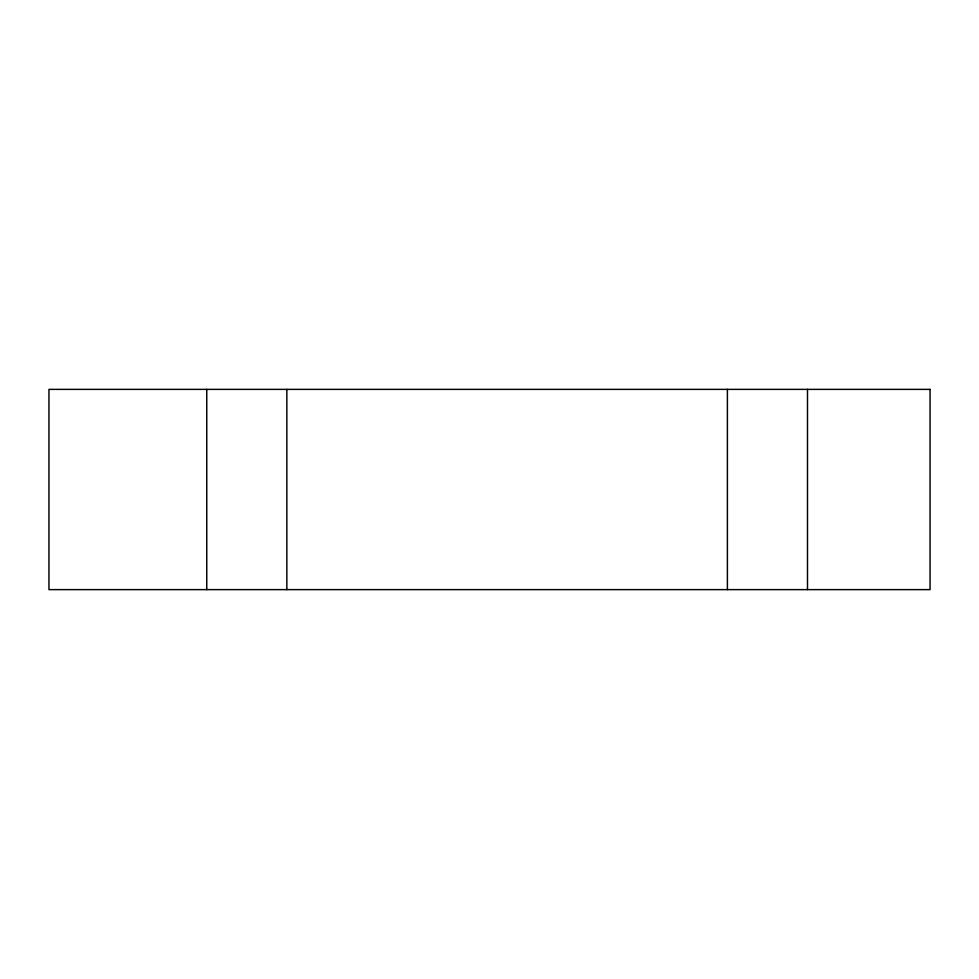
<?xml version="1.0" encoding="UTF-8"?>
<svg xmlns="http://www.w3.org/2000/svg" width="979" height="979" viewBox="0 0 979 979"><rect width="100%" height="100%" fill="white"/><g stroke="black" fill="none" stroke-linecap="round" stroke-linejoin="round"><path stroke-width="1.47" d="M807.491 389.373L807.491 589.627M727.397 389.373L727.397 589.627M286.847 389.373L286.847 589.627M206.753 389.373L206.753 589.627M930.05 389.373L48.95 389.373L48.95 589.627L930.05 589.627L930.05 389.373"/></g></svg>
